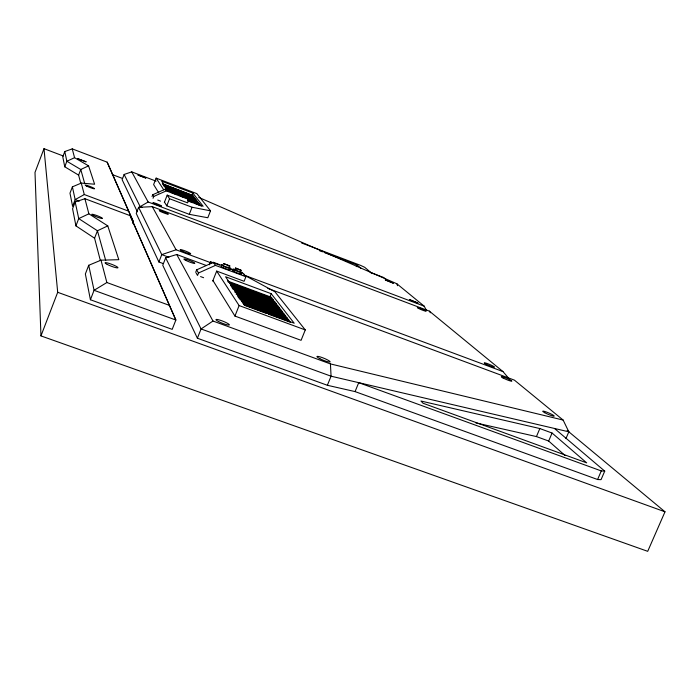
<?xml version="1.0" encoding="UTF-8"?>
<svg xmlns="http://www.w3.org/2000/svg" width="700" height="700" viewBox="0 0 700 700"><rect width="100%" height="100%" fill="white"/><g stroke="black" fill="none" stroke-linecap="round" stroke-linejoin="round"><path stroke-width="1.05" d="M63.367 156.021L43.995 148.671L35 172.419L40.959 335.904L647.71 551.329L665 511.805L567.157 430.421M132.466 223.239L133.201 221.34L107.17 162.173L72.24 148.873L64.776 151.55L62.772 156.8L64.759 166.793L78.619 175.123L80.815 183.54M64.759 166.793L66.868 161.245L64.776 151.55M72.397 186.839L69.983 193.165L72.59 206.325L75.154 199.623L72.397 186.839L81.27 183.094L94.605 184.222L88.576 165.865L74.567 157.692L72.24 148.873M78.619 175.123L80.771 169.487L88.576 165.865M84.919 198.713L88.874 213.815L107.774 225.881L118.808 259.691L101.01 260.172L88.716 265.291L85.365 273.98L90.414 299.749L172.191 329.359L175.866 320.031L130.165 215.67L84.919 198.713L75.18 201.985L72.581 208.775L75.933 225.881L94.579 238.219L100.328 260.409M75.933 225.881L78.733 218.593L75.18 201.985M40.959 335.904L57.697 292.303L43.995 148.671M94.579 238.219L97.44 230.773L107.774 225.881M156.109 181.143L131.74 171.867L124.136 174.457L122.124 179.673L137.34 211.715M90.414 299.749L94.062 290.308L88.716 265.291M509.075 378.709L502.959 371.578L429.371 311.132L152.285 206.657L138.617 207.322L136.246 213.439L158.891 261.984L162.986 263.498M164.482 202.125L166.775 205.835L189.28 214.331L207.812 217.744L210.525 210.831L196.849 193.638L156.126 178.124L153.624 184.564L158.795 192.929M152.04 196.551L152.74 194.749L165.174 189.21L171.29 191.537M153.037 198.284L153.746 196.464L166.276 190.89L188.904 199.482L187.582 202.86L167.204 195.134L164.316 202.545M166.775 205.835L169.54 198.721L167.204 195.134M158.891 261.984L161.77 254.616L138.617 207.322M206.421 265.554L176.75 254.511L165.664 257.854L162.759 265.274L197.391 338.223L327.364 385.28L355.066 391.598L597.599 479.517L601.046 479.666L604.73 471.126L554.496 428.461M192.089 195.046L192.85 193.095L161.674 181.213L168.227 191.021M189.28 214.331L192.054 207.252L210.525 210.831M195.694 272.283L196.656 269.85L213.43 262.325L221.463 265.317M212.721 281.085L216.676 271.092L244.09 281.286L245.901 276.727L215.451 265.387L198.494 273L197.531 275.459L196.157 273.079M209.396 264.801L210.595 261.756L219.546 265.09M197.391 338.223L201.058 328.947L212.984 321.037L330.435 363.912L563.133 420.061L568.829 431.821L565.941 438.594M244.239 275.109L274.89 291.734L305.279 329.928L301.079 340.322L234.938 316.067L239.12 305.559L216.676 271.092M270.007 296.678L271.206 293.694L225.575 276.745L244.379 304.85L294.192 323.216L271.206 293.694M356.309 266.63L357 264.933L324.502 252.595M327.364 385.28L331.065 376.197L330.435 363.912M355.066 391.598L358.724 382.664L601.3 470.934L604.73 471.126M475.834 422.905L536.436 436.572L539.84 428.549L552.072 433.037L586.688 462.858L423.045 403.244L420.963 401.03L539.84 428.549M565.031 455.481L548.669 441.035L552.072 433.037M597.599 479.517L601.3 470.934M169.242 305.305L106.864 282.529L94.062 290.308L175.866 320.031L130.165 215.67M124.136 174.457L140.149 206.623L148.146 201.994L424.235 306.206L426.606 310.783M133.201 221.34L128.634 211.181L84.297 194.539L75.154 199.623L79.231 201.145M88.874 213.815L78.733 218.593L97.44 230.773L105.726 260.549M74.567 157.692L66.868 161.245L80.771 169.487L84.788 183.794M210.919 262.771L176.085 249.786L161.77 254.616L168.936 257.276M235.384 269.762L234.815 269.824L240.485 271.933M223.589 265.335C221.393 265.676 231.91 269.308 227.999 266.98M171.343 191.94C168.84 192.062 181.37 196.236 175.367 193.419M179.952 195.213C177.415 195.16 188.694 199.255 184.713 197.024M172.567 191.275C170.852 191.231 178.561 194.04 175.857 192.518M568.829 431.821L331.065 376.197L201.058 328.947L165.664 257.854M172.401 191.082C167.475 190.12 182.219 195.51 175.779 192.369M181.746 194.74L180.889 194.539L182.639 195.457M235.909 269.894L236.556 270.095M181.79 194.617L179.602 194.11L183.312 195.851M183.732 195.877L185.071 196.236L184.319 195.755M171.99 192.133L172.778 192.404M57.697 292.303L665 511.805M536.436 436.572L548.669 441.035M182.236 194.906L183.855 195.545M183.19 195.676L186.322 196.752L184.371 195.633M238.026 296.931L284.139 313.967L283.246 312.812L237.291 295.838M238.56 297.789L284.839 314.877L285.74 316.05L239.304 298.9M240.87 300.108L286.405 316.916L287.315 318.098L241.623 301.236M242.218 302.129L288.033 319.034L288.96 320.224L242.987 303.275M243.547 304.124L289.642 321.116L290.579 322.332L268.424 314.16M244.265 305.252L266.411 313.425M239.12 305.559L305.279 329.928M227.456 280.963L271.215 297.194L272.02 298.244L228.121 281.96M229.679 283.132L272.659 299.066L273.481 300.125L230.282 284.113M230.939 285.092L274.269 301.158L275.091 302.225L230.615 285.749M232.164 286.93L275.748 303.074L276.588 304.159L231.84 287.595M200.567 276.579L203.604 277.707M232.356 288.365L277.209 304.973L278.049 306.066L233.056 289.415M234.631 290.623L278.723 306.941L279.58 308.053L235.279 291.655M234.754 292.014L280.166 308.814L281.033 309.942L236.477 293.466M236.031 293.939L281.715 310.826L282.599 311.973L237.773 295.4M223.309 264.994A4.926 0.569 21.6 0 0 222.679 265.65A4.926 0.569 21.6 0 0 229.443 268.293L233.511 269.815M241.544 272.808L243.556 273.56L245.901 276.727M229.504 268.8L232.487 269.92M243.714 274.986L502.959 371.578M267.82 288.391L514.404 380.126L563.133 420.061M140.149 206.623L142.196 207.384M169.54 198.721L192.054 207.252M157.736 200.06L160.554 201.127M162.356 183.61L192.964 195.597L162.662 184.065M163.914 184.809L193.629 196.455L163.205 184.879M164.447 185.605L194.285 197.304L163.739 185.684M163.975 186.051L194.95 198.179L165.314 186.9M164.482 186.847L195.615 199.036L183.689 194.495M165.795 187.696L181.694 193.742M166.04 188.064L173.014 190.715M175.998 191.852L181.974 194.127M184.957 195.256L196.298 199.92L185.316 195.746M165.357 188.16L172.349 190.82M176.339 192.334L181.326 194.232M166.591 188.895L172.594 191.17M176.593 192.692L181.589 194.591M185.588 196.114L196.971 200.795L185.946 196.604M165.909 188.991L171.92 191.275M176.934 193.183L181.939 195.081M167.16 189.744L171.176 191.275M177.196 193.559L181.213 195.09M186.235 196.998L197.662 201.696L185.596 197.111M176.4 193.48L179.454 194.644M185.579 196.971L187.617 197.741L188.904 199.482M166.477 189.849L170.502 191.38M177.546 194.049L179.559 194.819M166.696 190.181L169.724 191.327M185.841 197.452L198.327 202.554L188.23 198.721M187.504 198.73L199.036 203.472L188.895 199.623M188.151 199.614L199.727 204.374L187.513 199.736M301.569 242.97L360.535 265.361L364.656 267.277L372.102 273.595M187.801 200.139L200.445 205.31L188.178 200.646M188.064 200.541L203.105 206.255L192.85 193.095M319.428 250.67L322.473 251.825M187.915 200.909L192.885 202.799M194.871 203.551L199.841 205.433M112.306 174.58L122.509 178.447M370.283 272.422L383.539 277.454L386.059 279.554M182.648 194.933L183.531 195.274M173.644 192.719L174.528 193.06M183.12 196.332L183.969 196.683M198.756 197.374L396.874 283.78L424.235 306.206M239.382 271.25L239.916 271.53M357 264.933L360.911 268.31M200.839 205.809L201.241 206.343M165.174 189.21L166.276 190.89M213.43 262.325L215.451 265.387M156.126 178.124L163.748 189.831M210.595 261.756L211.75 263.533M429.371 311.132L430.421 312.777M212.949 280.516L234.938 316.067M152.74 194.749L153.746 196.464M196.656 269.85L198.494 273M152.285 206.657L176.085 249.786M131.74 171.867L148.146 201.994M176.75 254.511L212.984 321.037M107.17 162.173L128.634 211.181M396.874 283.78L397.539 285.723M81.27 183.094L84.297 194.539M101.01 260.172L106.864 282.529M229.154 269.027A4.926 0.578 21.6 0 1 228.874 269.71A4.926 0.578 21.6 0 1 223.029 267.531A4.926 0.578 21.6 0 1 221.296 266.096M240.704 273.332A4.918 0.569 21.6 0 1 239.881 273.875A4.918 0.569 21.6 0 1 233.468 271.259A4.918 0.569 21.6 0 1 234.299 270.725M240.415 271.477A4.918 0.569 21.6 0 1 240.756 272.536A4.918 0.569 21.6 0 1 233.8 269.701A4.918 0.569 21.6 0 1 235.891 269.631M228.874 267.172A4.926 0.569 21.6 0 1 229.443 268.293M229.871 266.026L223.633 263.585L229.871 266.026M185.579 194.924L181.361 193.322L185.579 194.924M177.188 191.73L172.532 189.963L177.188 191.73M145.766 178.019L138.093 175.096L145.766 178.019M86.013 161.805L77.875 158.725L86.013 161.805M417.856 303.021L409.404 299.582L417.856 303.021M393.286 283.185L385.341 279.956L393.286 283.185M241.168 270.331L235.489 268.021L241.168 270.331M485.949 364.07A5.521 0.604 22.7 0 0 494.384 367.211A5.521 0.604 22.7 0 0 487.9 363.764A5.521 0.604 22.7 0 0 485.949 364.07M154.367 203.665A4.725 0.455 21.3 0 0 161.543 206.15A4.725 0.455 21.3 0 0 155.715 203.359A4.725 0.455 21.3 0 0 154.367 203.665M160.93 211.68A4.865 0.481 21.4 0 0 168.315 214.226A4.865 0.481 21.4 0 0 162.286 211.321A4.865 0.481 21.4 0 0 160.93 211.68M182.079 251.002A5.705 0.665 21.4 0 0 190.68 253.881A5.705 0.665 21.4 0 0 183.531 250.346A5.705 0.665 21.4 0 0 182.079 251.002M86.765 186.156A5.005 0.499 21.1 0 0 94.491 188.816A5.005 0.499 21.1 0 0 88.532 185.92A5.005 0.499 21.1 0 0 86.765 186.156M93.546 215.548A5.731 0.656 21 0 0 102.384 218.523A5.731 0.656 21 0 0 95.524 215.101A5.731 0.656 21 0 0 93.546 215.548M418.574 308.438A4.699 0.446 22.3 0 0 425.863 311.185A4.699 0.446 22.3 0 0 420.56 308.438A4.699 0.446 22.3 0 0 418.574 308.438M107.214 264.425A6.913 0.963 21 0 0 117.845 267.855A6.913 0.963 21 0 0 109.498 263.533A6.913 0.963 21 0 0 107.214 264.425M503.055 377.974A5.731 0.647 22.8 0 0 511.77 381.211A5.731 0.647 22.8 0 0 504.98 377.58A5.731 0.647 22.8 0 0 503.055 377.974M185.85 260.426A5.924 0.717 21.4 0 0 194.766 263.392A5.924 0.717 21.4 0 0 187.338 259.691A5.924 0.717 21.4 0 0 185.85 260.426M544.722 412.711A6.265 0.761 23.1 0 0 554.137 416.185A6.265 0.761 23.1 0 0 546.551 412.072A6.265 0.761 23.1 0 0 544.722 412.711M319.83 358.662A7.14 1.041 22.2 0 0 330.129 361.9A7.14 1.041 22.2 0 0 320.6 357.035A7.14 1.041 22.2 0 0 319.83 358.662M218.549 321.554A7.228 1.067 21.6 0 0 229.32 324.966A7.228 1.067 21.6 0 0 220.097 320.189A7.228 1.067 21.6 0 0 218.549 321.554"/></g></svg>
